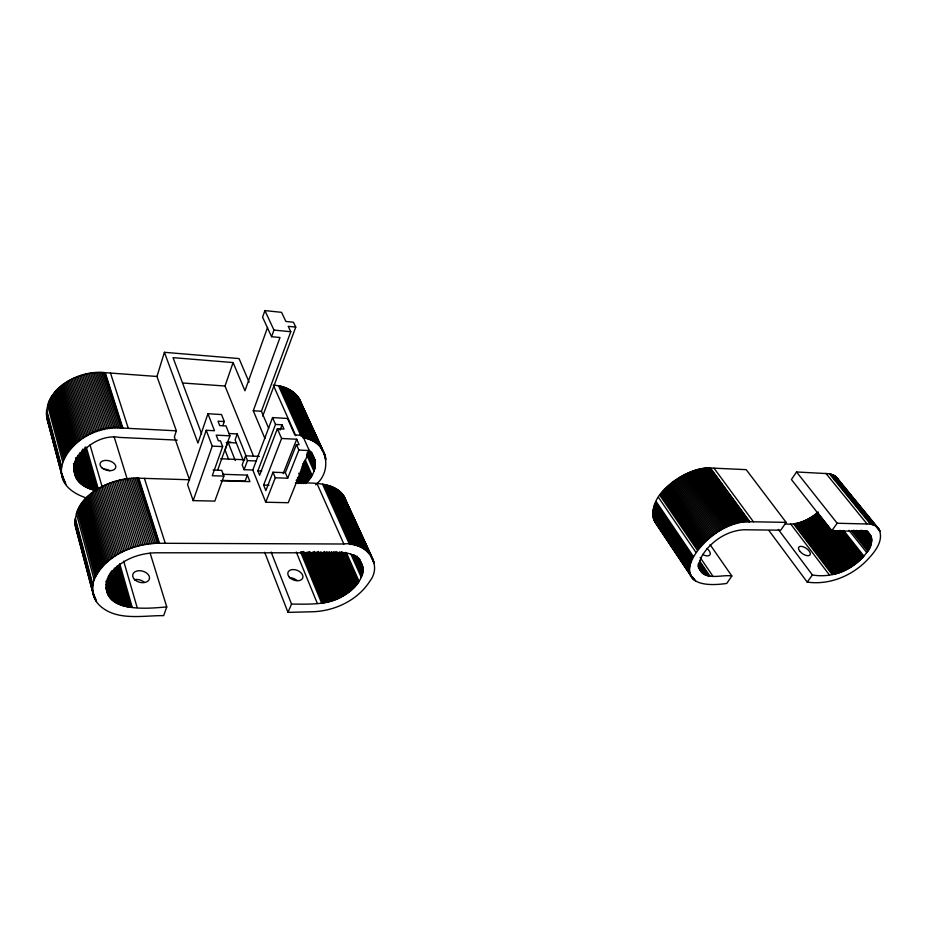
<?xml version="1.0" encoding="UTF-8"?>
<svg xmlns="http://www.w3.org/2000/svg" width="927" height="927" viewBox="0 0 927 927"><rect width="100%" height="100%" fill="white"/><g stroke="black" fill="none" stroke-linecap="round" stroke-linejoin="round"><path stroke-width="1.39" d="M731.843 575.991L726.756 583.454C649.503 594.439 710.453 518.61 748.379 521.716L786.142 522.365L780.731 530.198L744.068 529.769C727.023 530.557 711.032 541.287 702.191 555.621C699.804 559.978 698.031 565.493 700.279 570.256C706.559 580.823 722.84 574.23 731.843 575.991L710.024 544.555M166.767 606.918L163.662 615.644C143.407 615.377 117.381 621.264 100.29 606.073C92.26 599.155 90.429 586.907 95.168 577.567C106.605 555.099 133.071 544.207 157.219 543.257L343.836 544.01C364.068 540.742 383.952 563.002 369.792 581.287C357.822 599.978 335.528 610.684 313.708 611.716L287.973 612.388L291.53 604.091C308.83 604.103 328.019 605.412 343.43 595.829C350.881 591.449 357.706 585.377 361.24 577.347C368.494 563.616 353.21 550.881 339.931 552.805L155.701 552.793C135.84 553.187 112.132 563.025 106.501 583.801C103.361 614.068 151.495 608.158 166.767 606.918L150.151 553.187M48.552 423.488C37.903 391.75 77.219 369.352 104.739 372.631L156.964 376.478L176.362 430.823L174.369 436.93L189.34 479.236M300.278 471.878L305.365 483.546C315.087 475.991 320.058 458.981 308.529 450.742M657.822 525.4C638.112 499.074 686.061 466.466 710.082 467.996L746.2 469.653L786.142 522.365M87.497 498.355C29.745 479.896 79.803 422.167 120.742 427.973L176.362 430.823M77.613 532.874C64.983 498.784 110.209 476.71 138.262 478.181L189.641 479.769M769.178 530.835L807.208 582.11L812.411 574.972C833.327 578.541 854.288 569.271 866.71 552.573C873.697 546.073 874.034 530.14 861.357 531.264L831.693 530.847L791.415 479.514L796.525 471.97L829.387 473.743L833.825 475.308L837.139 477.915M177.219 440.128L119.56 437.417C86.57 431.31 49.594 480.545 96.663 490.742L84.531 448.193M156.964 376.478L164.403 352.306L239.05 358.564L249.108 382.179M222.851 425.62L224.288 421.542L221.518 414.554L207.949 413.743L197.949 443.071L164.403 352.306M207.949 413.743L214.496 430.731L206.234 430.29L187.578 484.636L193.187 500.615L214.832 501.101L223.882 476.107L221.715 470.371L213.048 470.059M253.592 456.362L225.006 386.026L233.106 362.573L173.036 357.648L201.657 434.021M193.187 500.615L212.237 446.13L206.234 430.29M262.723 416.142L295.771 327.092L293.43 322.237L285.898 321.472L281.553 312.341L264.902 310.58L262.584 317.173L271.565 336.71L280 337.509L253.268 410.765L264.937 438.529M217.752 469.896L229.919 435.829L216.2 435.134L218.355 440.765L220.429 440.858L222.642 446.594L212.295 475.725L223.882 476.107M267.555 327.451L244.96 390.788L233.106 362.573M230.788 442.133L227.996 442.005L225.087 450.128L228.691 459.433M271.565 336.71L273.952 330.082L264.902 310.58M228.598 433.512L237.242 433.952L235.11 439.885L243.361 460.638M268.714 428.401L261.414 411.264L290.788 331.727L288.216 326.339L295.771 327.092M259.317 456.385L245.551 455.806L242.19 464.867L244.102 469.688L252.804 470.001L265.748 502.225L288.239 502.724L309.294 450.545L302.457 435.319L294.798 434.914L287.509 418.459L272.538 417.579L252.804 470.001M244.102 469.688L247.474 460.615L245.551 455.806M222.816 474.288L247.347 475.111L245.11 481.113L222.063 480.395M275.504 424.427L282.098 424.798L283.963 429.085L277.358 428.726L259.618 475.227L257.868 470.893L275.504 424.427L272.538 417.579M280.058 430.093L282.098 424.798M272.99 472.237L275.296 477.799L287.683 478.205L285.331 472.677L272.99 472.237L265.852 490.603L263.616 485.076L281.588 438.483L277.358 428.726M265.748 502.225L275.296 477.799M283.175 473.616L296.721 439.247L281.588 438.483M285.331 472.677L296.431 444.566L299.143 444.705L296.721 439.247M287.683 478.205L298.865 450.07L296.431 444.566M831.693 530.847L837.174 523.245L870.43 524.079L874.856 525.505L878.112 527.984M315.551 484.833C333.604 470.719 326.71 439.618 302.99 437.787L279.745 385.968L274.577 385.192M785.134 523.917C797.405 525.424 809.225 519.757 818.321 511.971M807.208 582.11C828.414 585.088 849.526 576.826 864.787 562.422C873.118 554.172 885.273 540.939 878.529 528.494M263.616 485.076L269.027 485.238M220.73 480.731L249.942 481.634L247.347 475.111M295.423 483.037C311.785 482.874 341.449 481.067 346.663 502.828M257.868 470.893L261.75 471.032M220.684 458.772L244.809 459.746M247.474 460.615L256.2 460.962M212.237 446.13L222.642 446.594M298.865 450.07L309.294 450.545M226.234 442.446L236.315 442.921M224.288 421.542L218.007 421.194L219.722 425.574L226.014 425.922L229.919 435.829M253.268 410.765L261.414 411.264M182.492 382.99L225.006 386.026M273.952 330.082L290.788 331.727M279.745 385.968C290.07 388.031 300.209 395.423 302.121 406.281M836.664 477.417L878.912 529.027M835.633 476.49L879.561 530.174M835.065 476.072L879.827 530.789M834.462 475.678L875.494 525.841M876.432 526.976L880.059 531.426M833.825 475.308L874.856 525.505M833.164 474.972L874.196 525.192M832.469 474.67L873.512 524.902M831.739 474.392L872.782 524.659M830.986 474.149L872.029 524.427M830.198 473.929L871.241 524.242M829.387 473.743L870.43 524.079M825.876 473.326L866.884 523.767M867.405 531.391L870.395 535.134M867.058 531.09L870.662 535.551M866.872 531.113L870.893 535.991M866.78 531.345L871.276 536.907M866.93 531.831L871.426 537.405M866.154 531.217L871.554 537.903M866.247 531.739L871.647 538.425M865.412 531.171L871.704 538.958M864.555 530.603L871.751 539.514M864.567 531.171L871.751 540.07M863.651 530.638L871.728 540.65M863.605 531.229L871.681 541.241M862.643 530.719L871.6 541.843M861.646 530.221L871.496 542.457M861.519 530.847L871.368 543.083M860.465 530.371L871.206 543.72M860.279 531.02L871.021 544.358M859.178 530.557L870.801 545.018M858.947 531.229L870.557 545.679M857.788 530.777L870.291 546.339M856.618 530.348L869.989 547.023M856.305 531.032L869.665 547.706M855.076 530.603L869.317 548.39M853.825 530.186L868.947 549.085M853.431 530.881L868.541 549.769M852.133 530.464L868.124 550.476M851.704 531.159L867.672 551.171M848.993 530.337L866.71 552.573M843.628 530.499L863.918 556.084M796.525 471.97L837.174 523.245M843.025 531.183L863.292 556.768M841.519 530.754L862.655 557.463M840.001 530.325L862.006 558.147M839.341 530.997L861.322 558.83M837.799 530.557L860.638 559.502M837.104 531.217L859.932 560.163M835.528 530.754L859.202 560.823M833.941 530.279L858.472 561.472M833.211 530.916L857.718 562.11M817.591 512.585L856.954 562.747M816.849 513.199L856.177 563.361M816.096 513.79L855.401 563.975M815.331 514.381L854.601 564.566M814.555 514.948L853.79 565.157M813.779 515.516L852.979 565.737M812.979 516.061L852.145 566.293M812.179 516.594L851.322 566.837M811.368 517.104L850.476 567.37M810.557 517.614L849.642 567.892M809.734 518.1L848.784 568.39M808.912 518.564L847.938 568.877M808.089 519.016L847.081 569.352M807.255 519.456L846.224 569.804M806.42 519.873L845.366 570.232M805.598 520.267L844.509 570.661M804.763 520.65L843.651 571.055M803.929 521.02L842.794 571.438M803.095 521.356L841.936 571.797M802.272 521.681L841.079 572.144M801.438 521.982L840.233 572.469M800.615 522.272L839.387 572.77M799.804 522.538L838.553 573.048M798.993 522.77L837.718 573.315M798.182 523.002L836.896 573.558M797.394 523.199L836.084 573.778M796.594 523.373L835.273 573.975M795.818 523.535L834.485 574.149M795.053 523.662L833.697 574.3M794.288 523.778L832.921 574.439M793.547 523.871L832.156 574.543M790.673 523.998L829.248 574.763M778.309 529.421L812.411 574.972M714.01 468.181L753.442 521.808M710.43 468.008L749.804 521.739M710.082 467.996L749.445 521.739M709.549 467.984L748.912 521.727M709.004 467.984L748.379 521.716M707.927 467.973L747.255 521.774M706.826 468.008L746.131 521.831M705.702 468.077L744.984 521.936M704.555 468.181L743.813 522.075M703.396 468.32L742.631 522.249M702.214 468.494L741.426 522.446M701.032 468.703L740.198 522.689M699.827 468.946L738.97 522.967M698.61 469.213L737.73 523.268M697.394 469.525L736.467 523.604M696.154 469.862L735.204 523.975M694.914 470.244L733.929 524.381M693.674 470.649L732.643 524.821M837.568 478.448L839.202 481.461M692.423 471.078L731.357 525.285M691.171 471.553L730.059 525.783M689.92 472.052L728.773 526.316M688.668 472.585L727.475 526.872M687.417 473.141L726.177 527.463M686.165 473.732L724.891 528.077M684.926 474.346L723.593 528.726M683.686 474.983L722.307 529.398M682.446 475.655L721.032 530.093M681.229 476.351L719.769 530.823M680.012 477.069L718.506 531.565M678.819 477.822L717.255 532.341M677.625 478.587L716.015 533.141M676.455 479.375L714.787 533.952M675.296 480.198L713.581 534.798M674.149 481.032L712.388 535.655M673.025 481.878L711.218 536.536M671.924 482.758L710.059 537.428M670.835 483.651L708.923 538.344M669.781 484.554L707.811 539.271M668.738 485.481L706.722 540.209M667.73 486.42L705.656 541.171M666.733 487.37L704.613 542.144M665.771 488.332L703.605 543.118M664.844 489.305L702.62 544.114M663.941 490.29L701.658 545.111M663.06 491.287L700.731 546.119M662.214 492.295L699.839 547.139M661.403 493.303L698.97 548.158M660.615 494.311L698.147 549.19M659.873 495.331L697.347 550.221M700.094 557.417L712.921 576.235M658.471 497.382L695.853 552.283M699.479 560.765L709.885 576.084M699.561 561.843L709.167 575.98M699.665 562.886L708.471 575.864M698.993 562.735L707.799 575.713M699.143 563.743L707.139 575.54M698.506 563.535L706.501 575.343M656.119 501.484L693.315 556.409M698.703 564.497L705.899 575.122M698.112 564.253L705.308 574.891M698.344 565.169L704.752 574.624M655.621 502.504L692.782 557.428M698.61 566.061L704.207 574.334M698.101 565.748L703.697 574.022M698.402 566.594L703.211 573.686M699.549 568.599L702.747 573.338M698.24 566.837L702.307 572.956M655.169 503.512L692.272 558.448M699.12 568.587L701.519 572.144M654.752 504.52L691.82 559.456M654.369 505.528L691.391 560.453M654.033 506.513L691.021 561.449M653.732 507.498L690.673 562.434M653.465 508.471L690.383 563.396M653.245 509.433L690.128 564.358M653.072 510.383L689.908 565.296M652.932 511.322L689.734 566.235M652.828 512.249L689.607 567.15M652.77 513.152L689.514 568.042M652.759 514.045L689.468 568.923M652.782 514.914L689.468 569.781M652.851 515.771L689.503 570.626M652.956 516.606L689.584 571.449M693.941 578.529L695.528 580.905M653.095 517.428L689.7 572.26M653.28 518.216L689.862 573.037M692.492 576.907L694.868 580.464M653.5 518.993L691.078 575.25M692.666 577.614L694.242 579.989M653.767 519.746L693.663 579.491M654.068 520.476L693.106 578.969M654.786 521.866L692.121 577.834M49.05 424.543L49.594 425.586M299.189 398.691L324.948 454.728M344.01 496.339L373.43 560.348M301.657 404.288L325.25 455.702M346.42 501.855L373.697 561.298M298.633 397.822L322.248 449.282M343.453 495.493L370.777 555.053M298.03 396.976L325.493 456.687M342.839 494.67L370.962 555.806M372.144 558.39L373.929 562.272M302.712 407.567L303.894 410.14M305.655 413.987L308.61 420.418M314.496 433.268L316.269 437.127M320.985 447.405L322.747 451.264M323.929 453.824L325.701 457.683M351.588 514.161L355.145 521.913M356.327 524.497L360.476 533.535M366.397 546.455L368.181 550.337M371.136 556.791L374.102 563.245M297.393 396.153L320.997 447.625M342.19 493.871L369.514 553.465M296.71 395.342L320.302 446.837M324.67 456.13L325.852 458.691M341.507 493.094L368.819 552.712M324.786 457.15L325.968 459.711M295.991 394.566L319.572 446.072M340.765 492.341L368.077 551.982M295.226 393.813L318.807 445.331M339.989 491.611L367.289 551.275M294.427 393.083L317.996 444.612M339.166 490.916L366.466 550.603M293.592 392.376L317.15 443.929M338.309 490.244L365.597 549.954M292.723 391.704L316.258 443.268M337.405 489.607L364.682 549.34M291.808 391.055L315.331 442.642M336.466 488.992L363.732 548.761M290.869 390.429L314.369 442.04M335.493 488.402L362.735 548.205M289.896 389.838L313.372 441.461M334.485 487.857L361.704 547.683M288.876 389.282L312.341 440.928M333.43 487.335L360.626 547.197M287.834 388.761L311.275 440.418M332.353 486.849L359.525 546.733M286.767 388.262L310.186 439.943M331.229 486.397L358.378 546.316M285.667 387.799L309.05 439.491M330.082 485.968L357.208 545.922M284.531 387.359L307.891 439.085M328.9 485.586L355.991 545.563M283.372 386.965L306.71 438.714M327.683 485.227L354.751 545.25M282.19 386.594L305.493 438.367M326.443 484.914L353.477 544.96M311.576 452.214L314.682 459.525M359.433 558.958L362.411 565.597M311.391 452.515L314.879 460.255M359.676 559.838L362.596 566.327M311.553 453.257L315.041 461.009M358.645 557.973L362.735 567.057M310.522 451.437L315.157 461.762M358.749 558.726L362.839 567.811M280.974 386.269L304.253 438.065M310.615 452.202L315.25 462.527M325.18 484.636L352.179 544.717M358.239 558.181L362.897 568.564M309.514 450.395L315.307 463.303M356.953 556.049L362.932 569.329M309.537 451.171L315.331 464.079M357.104 557.127L362.932 570.105M308.946 450.673L315.319 464.867M356.478 556.617L362.886 570.893M323.882 484.381L350.846 544.508M308.9 451.461L315.273 465.655M355.829 556.107L362.805 571.681M308.251 450.974L315.192 466.455M355.134 555.609L362.689 572.48M278.482 385.713L301.113 436.258M308.135 451.773L315.076 467.266M322.561 484.172L349.491 544.334M354.404 555.111L362.538 573.28M307.996 452.573L314.925 468.065M353.639 554.624L362.353 574.091M307.81 453.384L314.74 468.877M353.43 555.435L362.121 574.902M307.022 452.897L314.52 469.676M352.596 554.949L361.866 575.713M306.501 454.508L313.986 471.298M350.835 553.987L361.24 577.347M273.268 385.029L295.759 435.678M317.069 483.709L343.836 544.01M305.226 459.804L312.098 475.308M346.443 552.863L359.097 581.426M304.763 460.592L311.623 476.107M345.365 552.365L358.575 582.226M304.265 461.368L311.124 476.884M344.821 553.164L358.019 583.025M303.743 462.144L310.591 477.66M343.674 552.654L357.428 583.825M303.766 464.207L310.035 478.436M342.503 552.144L356.802 584.624M302.608 463.662L309.444 479.201M341.298 551.623L356.153 585.4M302.573 465.713L308.83 479.943M340.638 552.388L355.481 586.177M301.935 466.443L308.181 480.696M339.386 551.855L354.774 586.953M301.843 468.471L307.521 481.426M338.679 552.596L354.044 587.706M301.159 469.189L306.825 482.144M337.37 552.04L353.291 588.46M301.008 471.194L306.107 482.851M336.037 551.472L352.503 589.201M335.261 552.179L351.692 589.92M300.081 473.859L304.033 482.932M333.882 551.588L350.858 590.638M298.737 473.222L303.245 483.604M333.048 552.272L350 591.333M299.062 476.466L301.866 482.955M331.634 551.646L349.12 592.029M298.227 477.104L301.043 483.593M330.754 552.307L348.228 592.701M297.393 477.729L299.63 482.921M329.305 551.646L347.301 593.361M297.08 479.63L298.761 483.523M328.39 552.283L346.362 593.998M296.2 480.209L297.312 482.805M326.895 551.588L345.4 594.624M325.945 552.179L344.427 595.238M324.427 551.449L343.43 595.829M323.442 552.005L342.422 596.409M322.445 552.55L341.403 596.953M320.881 551.75L340.371 597.498M319.861 552.249L339.317 598.008M318.274 551.426L338.251 598.506M317.243 551.878L337.185 598.981M316.188 552.307L336.095 599.433M314.577 551.414L335.006 599.862M313.511 551.797L333.917 600.279M312.434 552.168L332.816 600.661M311.368 552.504L331.704 601.032M309.734 551.507L330.591 601.368M308.645 551.808L329.479 601.681M307.567 552.075L328.355 601.971M306.478 552.318L327.243 602.249M305.389 552.538L326.13 602.492M303.766 551.414L325.018 602.701M302.677 551.588L323.905 602.898M301.599 551.727L322.793 603.06M300.533 551.843L321.692 603.21M296.304 552.052L317.358 603.512M237.242 433.952L246.084 455.98M227.996 442.005L235.273 460.568M271.124 552.052L291.53 604.091M264.682 552.295L287.973 612.388M110.498 373.06L128.297 428.367M144.392 478.367L165.284 543.292M105.249 372.677L122.862 428.089M138.795 478.193L159.479 543.268M104.739 372.631L122.341 428.054M138.262 478.181L158.923 543.268M103.963 372.596L121.541 428.019M137.428 478.17L158.077 543.268M103.187 372.561L120.742 427.973M136.593 478.17L157.219 543.257M101.634 372.492L119.119 427.973M134.936 478.158L155.481 543.338M100.058 372.469L117.497 427.996M133.256 478.205L153.731 543.431M98.482 372.503L115.852 428.054M131.564 478.297L151.982 543.57M96.895 372.561L114.218 428.147M129.873 478.436L150.22 543.743M95.307 372.666L112.561 428.286M128.169 478.61L148.447 543.964M114.067 436.571L127.474 479.919M93.72 372.816L110.916 428.471M126.466 478.819L146.675 544.219M92.132 373.002L109.259 428.691M124.763 479.074L144.902 544.52M90.533 373.222L107.613 428.946M123.059 479.363L143.117 544.856M88.946 373.488L105.956 429.247M121.356 479.699L141.344 545.238M87.37 373.79L104.322 429.583M119.653 480.07L139.583 545.655M85.794 374.137L102.677 429.966M117.961 480.476L137.81 546.107M84.23 374.52L101.055 430.383M116.281 480.928L136.06 546.606M82.665 374.937L99.432 430.835M114.6 481.414L134.311 547.139M81.124 375.389L97.822 431.333M112.943 481.947L132.573 547.706M79.595 375.887L96.234 431.855M111.286 482.503L130.858 548.32M78.077 376.42L94.658 432.422M109.653 483.106L129.154 548.958M76.582 376.988L93.094 433.025M108.042 483.743L127.462 549.641M75.099 377.59L91.564 433.662M106.454 484.404L125.794 550.348M73.65 378.216L90.046 434.334M104.878 485.111L124.16 551.101M72.213 378.888L88.552 435.041M103.326 485.852L122.538 551.878M90 444.879L102.294 487.312M123.697 561.159L137.161 607.591M70.8 379.595L87.08 435.771M101.808 486.617L120.939 552.689M69.421 380.337L85.632 436.547M100.313 487.417L119.374 553.535M68.065 381.101L84.218 437.347M98.841 488.251L117.833 554.404M86.315 447.196L98.111 488.332M119.71 563.686L132.26 607.475M66.732 381.901L82.839 438.181M97.405 489.108L116.338 555.308M85.226 447.023L97.381 489.549M118.934 564.937L131.066 607.37M118.169 566.154L129.884 607.243M65.435 382.724L81.483 439.039M96.002 490.001L114.867 556.235M83.859 449.34L95.574 490.534M117.034 565.98L128.726 607.081M64.172 383.581L80.162 439.931M82.804 449.085L94.496 490.29M94.624 490.928L113.43 557.185M116.304 567.139L127.578 606.907M82.155 450.186L93.43 490.024M115.585 568.286L126.454 606.687M62.943 384.462L78.876 440.846M93.291 491.866L112.028 558.17M81.53 451.252L92.387 489.734M114.496 568.031L125.342 606.443M80.916 452.295L91.367 489.41M113.812 569.108L124.253 606.177M61.75 385.377L77.625 441.785M91.993 492.84L110.661 559.178M80.313 453.303L90.359 489.074M113.152 570.175L123.187 605.887M60.591 386.316L76.42 442.758M79.351 452.921L89.386 488.691M90.73 493.836L109.34 560.209M112.515 571.206L122.144 605.563M79.177 455.261L88.424 488.297M111.518 570.847L121.136 605.215M59.467 387.277L75.238 443.743M78.25 454.833L87.486 487.88M89.513 494.856L108.053 561.252M110.927 571.832L120.139 604.833M77.741 455.748L86.57 487.428M110.359 572.782L119.166 604.427M58.389 388.262L74.114 444.763M77.254 456.64L85.678 486.953M88.332 495.887L106.825 562.33M109.815 573.72L118.227 603.998M76.79 457.521L84.82 486.455M109.293 574.636L117.323 603.547M57.347 389.27L73.024 445.794M87.196 496.953L105.632 563.419M76.338 458.367L83.986 485.933M108.807 575.516L116.443 603.071M75.55 457.811L83.175 485.389M108.343 576.385L115.585 602.562M56.35 390.29L71.97 446.86M86.107 498.031L104.473 564.531M75.539 460.001L82.399 484.821M107.914 577.22L114.774 602.04M75.18 460.789L81.646 484.23M107.903 579.421L113.986 601.484M55.388 391.345L70.962 447.926M74.855 461.542L80.939 483.616M85.064 499.132L103.372 565.655M107.161 578.842L113.233 600.905M74.554 462.295L80.243 482.99M107.208 580.997L112.515 600.314M74.67 464.392L79.595 482.341M106.524 580.372L111.831 599.688M54.473 392.411L70.012 449.027M74.056 463.72L78.98 481.669M84.067 500.244L102.318 566.803M106.257 581.102L111.182 599.051M73.847 464.404L78.389 480.974M106.026 581.82L110.568 598.39M73.511 463.43L74.264 466.188M73.685 465.076L77.845 480.267M106.211 583.894L110 597.706M73.546 465.725L77.323 479.537M106.06 584.566L109.467 597M53.604 393.5L69.096 450.128M73.824 467.741L76.848 478.795M83.106 501.38L101.321 567.961M106.327 586.606L108.969 596.281M73.754 468.367L76.396 478.031M106.246 587.255L108.505 595.551M73.731 468.969L75.991 477.266M106.211 587.88L108.088 594.786M73.615 469.572L75.296 475.667M105.956 588.286L107.381 593.234M52.781 394.601L68.227 451.264M82.202 502.527L100.359 569.132M52.005 395.713L67.416 452.399M81.356 503.685L99.456 570.314M51.275 396.837L66.64 453.546M80.545 504.856L98.61 571.495M50.591 397.984L65.921 454.717M79.792 506.038L97.81 572.701M49.965 399.131L65.261 455.887M79.096 507.22L97.068 573.906M49.374 400.29L64.647 457.069M78.447 508.425L96.385 575.122M48.841 401.461L64.079 458.251M77.856 509.618L95.748 576.339M48.366 402.642L63.569 459.444M77.312 510.835L95.168 577.567M47.555 405.006L62.7 461.855M76.396 513.257L94.195 580.012M46.547 409.769L61.611 466.663M75.238 518.1L92.92 584.879M46.431 410.962L61.483 467.857M65.133 481.716L65.863 484.485M75.087 519.305L92.746 586.084M46.362 412.144L61.402 469.05M74.994 520.499L92.63 587.289M64.114 479.34L65.214 483.5M95.666 598.772L96.396 601.553M46.35 413.326L61.367 470.232M63.14 476.942L64.612 482.492M74.948 521.681L92.584 588.471M94.681 596.409L95.782 600.569M46.385 414.496L61.495 471.739M62.225 474.52L64.056 481.461M74.971 522.863L93.013 591.229M93.743 594.01L95.203 599.572M46.477 415.655L63.557 480.406M75.041 524.033L94.693 598.541M46.617 416.814L63.106 479.329M75.18 525.192L94.23 597.498M46.813 417.961L62.352 477.138M75.365 526.339L93.476 595.343M839.41 482.121L839.595 482.816M289.664 577.764A7.856 5.191 21.5 0 1 296.999 580.487M134.345 579.676A8.563 5.794 14.6 0 1 144.392 582.341M103.87 469.039A8.03 4.913 14.4 0 1 109.745 470.731M706.849 548.448A7.126 3.696 32.8 0 1 709.897 554.867A7.126 3.696 32.8 0 1 702.596 554.427M288.981 576.71A7.891 5.168 21.6 0 0 302.098 579.062A7.891 5.168 21.6 0 0 295.018 569.711A7.891 5.168 21.6 0 0 288.981 576.71M134.867 579.781A8.61 5.782 14.9 0 0 149.154 579.584A8.61 5.782 14.9 0 0 139.259 570.684A8.61 5.782 14.9 0 0 134.867 579.781M102.005 467.892A8.065 4.89 14.6 0 0 115.411 468.332A8.065 4.89 14.6 0 0 106.35 460.395A8.065 4.89 14.6 0 0 102.005 467.892M799.665 551.044A6.825 3.268 34.2 0 0 809.874 555.088A6.825 3.268 34.2 0 0 803.709 546.965A6.825 3.268 34.2 0 0 799.665 551.044"/></g></svg>
